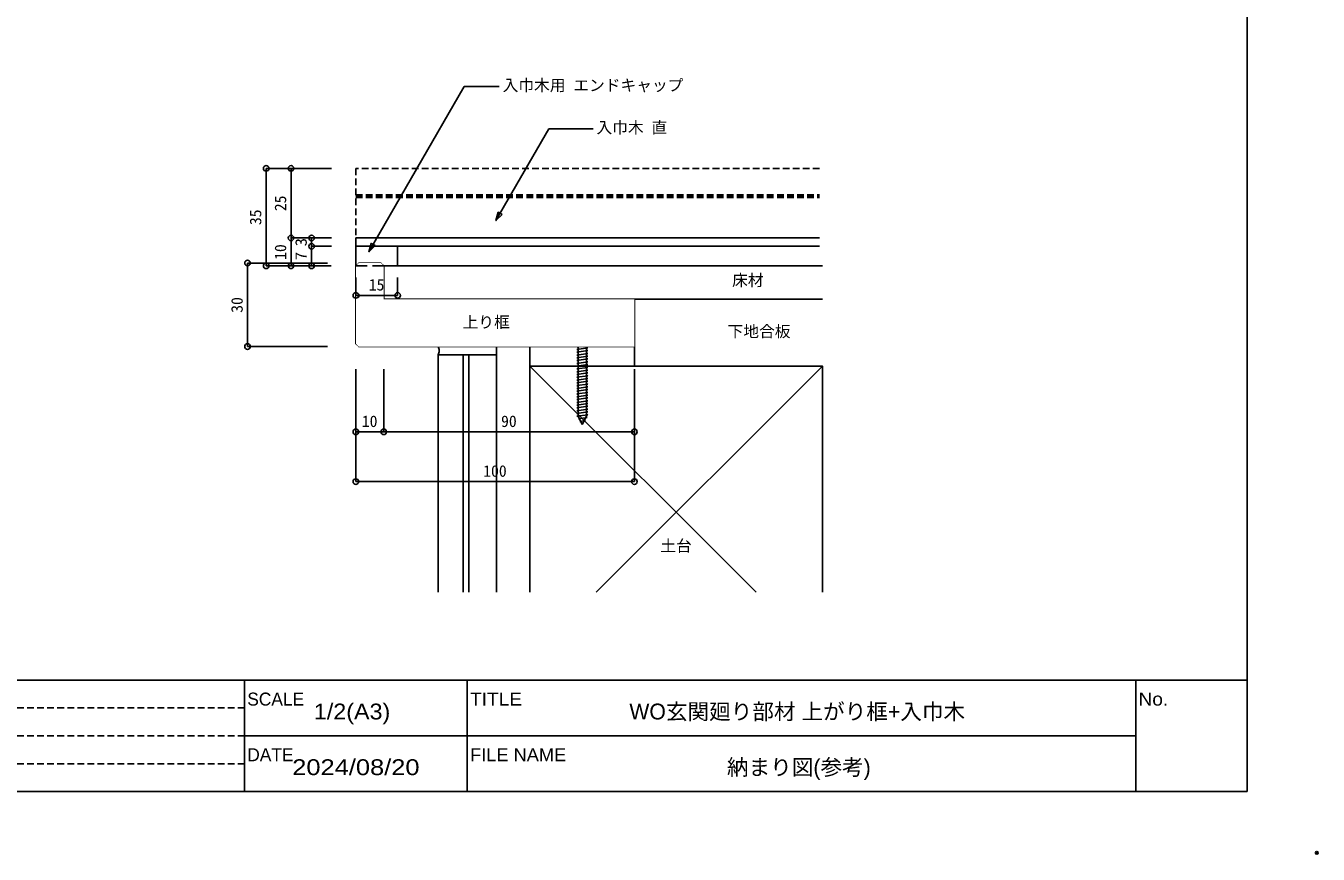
# Model space of a CAD drawing. Units: millimetres on the paper, with parts at other scales. Extents: x -210 to 210, y -149 to 149.
# Drawn here: x -21.8 to 210.2, y -148.8 to 0 of the extents above; entities that cross this region are included whole.
import ezdxf
from ezdxf.enums import TextEntityAlignment as Align

# ---------------------------------------------------------------- set-up
doc = ezdxf.new("R2010")
doc.units = ezdxf.units.MM
doc.header["$PDMODE"] = 32
doc.header["$PDSIZE"] = 0.5
doc.linetypes.add('DASHED1', pattern=[1.8, 1.2, -0.6])
doc.linetypes.add('DASHED2', pattern=[3, 2, -1])
for name, color, linetype in [('0-0', 7, 'Continuous'), ('1-0', 7, 'Continuous'), ('2-0', 4, 'Continuous'), ('2-1', 5, 'DASHED2'), ('3-0', 6, 'Continuous')]:
    doc.layers.add(name, color=color, linetype=linetype)
doc.styles.add('メイリオ', font='')
doc.styles.add('ＭＳ ゴシック', font='')
doc.styles.get('メイリオ').set_extended_font_data('メイリオ')
doc.styles.get('ＭＳ ゴシック').set_extended_font_data('MS Gothic')

msp = doc.modelspace()

# ---------------------------------------------------------------- linework, layer by layer
at = {"layer": '0-0', "color": 2}
for p, q in [((197.5, -137.5), (197.5, 137.5)), ((-197.5, -117.5), (197.5, -117.5)), ((-197.5, -137.5), (197.5, -137.5))]:
    msp.add_line(p, q, dxfattribs=at)
at = {"layer": '0-0'}
for p, q in [((-57.5, -117.5), (17.5, -117.5)), ((17.5, -137.5), (17.5, -117.5)), ((17.5, -127.5), (17.5, -117.5)), ((17.5, -117.5), (57.5, -117.5)), ((57.5, -127.5), (57.5, -117.5)), ((57.5, -117.5), (177.5, -117.5)), ((57.5, -127.5), (57.5, -117.5)), ((177.5, -137.5), (177.5, -117.5)), ((177.5, -117.5), (197.5, -117.5)), ((177.5, -127.5), (177.5, -117.5)), ((197.5, -137.5), (197.5, -117.5)), ((17.5, -127.5), (57.5, -127.5)), ((17.5, -137.5), (17.5, -127.5)), ((17.5, -127.5), (57.5, -127.5)), ((57.5, -127.5), (177.5, -127.5)), ((57.5, -137.5), (57.5, -127.5)), ((57.5, -127.5), (177.5, -127.5)), ((57.5, -137.5), (57.5, -127.5)), ((177.5, -137.5), (177.5, -127.5)), ((-57.5, -137.5), (17.5, -137.5)), ((17.5, -137.5), (57.5, -137.5)), ((57.5, -137.5), (177.5, -137.5)), ((177.5, -137.5), (197.5, -137.5))]:
    msp.add_line(p, q, dxfattribs=at)
at = {"layer": '0-0', "linetype": 'DASHED1'}
for p, q in [((-57.5, -122.5), (17.5, -122.5)), ((-57.5, -127.5), (17.5, -127.5)), ((-57.5, -132.5), (17.5, -132.5))]:
    msp.add_line(p, q, dxfattribs=at)
at = {"layer": '0-0'}
msp.add_point((210, -148.5), dxfattribs=at)
at = {"layer": '1-0', "color": 6, "linetype": 'DASHED1'}
for p, q in [((37.5, -30.345), (120.75, -30.345)), ((37.5, -30.595), (120.75, -30.595)), ((37.5, -30.845), (120.75, -30.845))]:
    msp.add_line(p, q, dxfattribs=at)
at = {"layer": '1-0'}
for p, q in [((37.5, -43.095), (37.5, -39.595)), ((37.5, -39.595), (45, -39.595)), ((45, -43.095), (45, -39.595)), ((37.5, -43.095), (45, -43.095)), ((76.575, -49.095), (77.375, -50.47)), ((79.675, -49.095), (76.575, -49.095)), ((77.375, -50.47), (78.875, -50.47)), ((77.375, -70.079), (77.375, -50.47)), ((79.675, -49.095), (78.875, -50.47)), ((80.007, -49.152), (79.949, -49.095)), ((68.75, -61.095), (68.75, -57.595)), ((68.75, -57.595), (87.5, -57.595)), ((79.113, -57.327), (77.138, -57.612)), ((77.4, -57.682), (77.138, -57.612)), ((79.113, -57.827), (77.138, -58.112)), ((79.113, -57.327), (78.85, -57.257)), ((79.113, -57.827), (78.85, -57.757)), ((87.5, -61.095), (87.5, -57.595)), ((77.4, -58.182), (77.138, -58.112)), ((79.113, -58.327), (77.138, -58.612)), ((77.4, -58.682), (77.138, -58.612)), ((79.113, -58.827), (77.138, -59.112)), ((77.4, -59.182), (77.138, -59.112)), ((79.113, -59.327), (77.138, -59.612)), ((77.4, -59.682), (77.138, -59.612)), ((79.113, -59.827), (77.138, -60.112)), ((77.4, -60.182), (77.138, -60.112)), ((79.113, -58.327), (78.85, -58.257)), ((79.113, -58.827), (78.85, -58.757)), ((79.113, -59.327), (78.85, -59.257)), ((79.113, -59.827), (78.85, -59.757)), ((79.113, -60.327), (78.85, -60.257)), ((68.75, -61.095), (87.5, -61.095)), ((68.75, -61.095), (109.348, -101.693)), ((79.113, -60.327), (77.138, -60.612)), ((77.4, -60.682), (77.138, -60.612)), ((79.113, -60.827), (77.138, -61.112)), ((77.4, -61.182), (77.138, -61.112)), ((79.113, -61.327), (77.138, -61.612)), ((77.4, -61.682), (77.138, -61.612)), ((79.113, -61.827), (77.138, -62.112)), ((77.4, -62.182), (77.138, -62.112)), ((79.113, -62.327), (77.138, -62.612)), ((77.4, -62.682), (77.138, -62.612)), ((79.113, -60.827), (78.85, -60.757)), ((79.113, -61.327), (78.85, -61.257)), ((79.113, -61.827), (78.85, -61.757)), ((79.113, -62.327), (78.85, -62.257)), ((80.652, -101.693), (121.25, -61.095)), ((79.113, -62.827), (77.138, -63.112)), ((77.4, -63.182), (77.138, -63.112)), ((79.113, -63.327), (77.138, -63.612)), ((77.4, -63.682), (77.138, -63.612)), ((79.113, -63.827), (77.138, -64.112)), ((77.4, -64.182), (77.138, -64.112)), ((79.113, -64.327), (77.138, -64.612)), ((77.4, -64.682), (77.138, -64.612)), ((79.113, -64.827), (77.138, -65.112)), ((79.113, -62.827), (78.85, -62.757)), ((79.113, -63.327), (78.85, -63.257)), ((79.113, -63.827), (78.85, -63.757)), ((79.113, -64.327), (78.85, -64.257)), ((79.113, -64.827), (78.85, -64.757)), ((77.4, -65.182), (77.138, -65.112)), ((79.113, -65.327), (77.138, -65.612)), ((77.4, -65.682), (77.138, -65.612)), ((79.113, -65.827), (77.138, -66.112)), ((77.4, -66.182), (77.138, -66.112)), ((79.113, -66.327), (77.138, -66.612)), ((77.4, -66.682), (77.138, -66.612)), ((79.113, -66.827), (77.138, -67.112)), ((77.4, -67.182), (77.138, -67.112)), ((79.113, -65.327), (78.85, -65.257)), ((79.113, -65.827), (78.85, -65.757)), ((79.113, -66.327), (78.85, -66.257)), ((79.113, -66.827), (78.85, -66.757)), ((79.113, -67.327), (78.85, -67.257)), ((79.113, -67.327), (77.138, -67.612)), ((77.4, -67.682), (77.138, -67.612)), ((79.113, -67.827), (77.138, -68.112)), ((77.4, -68.182), (77.138, -68.112)), ((79.113, -68.327), (77.138, -68.612)), ((77.4, -68.682), (77.138, -68.612)), ((79.113, -68.827), (77.138, -69.112)), ((77.4, -69.182), (77.138, -69.112)), ((79.113, -69.327), (77.138, -69.612)), ((79.113, -67.827), (78.85, -67.757)), ((79.113, -68.327), (78.85, -68.257)), ((79.113, -68.827), (78.85, -68.757)), ((79.113, -69.327), (78.85, -69.257)), ((77.4, -69.682), (77.138, -69.612)), ((79.113, -69.827), (77.138, -70.112)), ((77.4, -70.182), (77.138, -70.112)), ((78.125, -71.595), (77.375, -70.079)), ((79.029, -70.338), (77.439, -70.573)), ((77.701, -70.644), (77.439, -70.573)), ((78.717, -70.878), (77.707, -71.039)), ((77.97, -71.109), (77.707, -71.039)), ((78.717, -70.878), (78.455, -70.807)), ((79.029, -70.338), (78.766, -70.268)), ((79.113, -69.827), (78.85, -69.757))]:
    msp.add_line(p, q, dxfattribs=at)
at = {"layer": '1-0', "color": 6, "linetype": 'DASHED1'}
msp.add_lwpolyline([(120.75, -25.595), (37.5, -25.595), (37.5, -38.095), (120.75, -38.095)], dxfattribs=at)
at = {"layer": '1-0'}
for points in [[(120.75, -39.595), (37.5, -39.595), (37.5, -38.095), (120.75, -38.095)], [(120.75, -43.095), (37.5, -43.095), (37.5, -39.595), (120.75, -39.595)], [(121.25, -43.095), (42.5, -43.095), (42.5, -49.095), (121.25, -49.095)], [(78.125, -71.595), (78.875, -70.079), (78.875, -50.47)], [(121.25, -49.095), (87.5, -49.095), (87.5, -61.095), (121.25, -61.11)], [(62.75, -101.693), (62.75, -57.595), (68.75, -57.595), (68.75, -101.693)], [(52.25, -101.693), (52.25, -59.095), (56.75, -59.095), (56.75, -101.693)], [(56.75, -101.693), (56.75, -59.095), (57.75, -59.095), (57.75, -101.693)], [(62.75, -101.693), (62.75, -59.095), (57.75, -59.095), (57.75, -101.693)], [(68.75, -101.693), (68.75, -61.095), (121.25, -61.095), (121.25, -101.693)]]:
    msp.add_lwpolyline(points, dxfattribs=at)
for points in [[(37.5, -43.095), (37.5, -57.095), (38, -57.595), (87.5, -57.595), (87.5, -49.095), (42.5, -49.095), (42.5, -43.095), (42, -42.595), (38, -42.595)], [(52.25, -57.595), (52.334, -57.771), (52.396, -57.957), (52.433, -58.149), (52.445, -58.345), (52.433, -58.54), (52.396, -58.732), (52.334, -58.918), (52.25, -59.095), (62.75, -59.095), (62.75, -57.595)]]:
    msp.add_lwpolyline(points, close=True, dxfattribs=at)
at = {"layer": '2-0'}
for p, q in [((31.898, -25.595), (21.389, -25.595)), ((21.389, -43.095), (21.389, -25.595)), ((33.102, -25.595), (25.856, -25.595)), ((25.856, -38.095), (25.856, -25.595)), ((33.102, -38.095), (25.856, -38.095)), ((31.898, -38.095), (25.856, -38.095)), ((25.856, -43.095), (25.856, -38.095)), ((33.102, -38.095), (29.552, -38.095)), ((29.552, -38.095), (29.552, -39.595)), ((33.036, -39.595), (29.552, -39.595)), ((29.552, -43.095), (29.552, -39.595)), ((33.102, -39.595), (29.552, -39.595)), ((32.398, -42.595), (18.051, -42.595)), ((18.051, -42.595), (18.051, -57.595)), ((31.898, -43.095), (21.389, -43.095)), ((31.898, -43.095), (25.856, -43.095)), ((33.036, -43.095), (29.552, -43.095)), ((32.398, -57.595), (18.051, -57.595)), ((37.5, -61.659), (37.5, -72.914)), ((37.5, -61.659), (37.5, -81.847)), ((42.5, -61.659), (42.5, -72.914)), ((42.5, -61.659), (42.5, -72.914)), ((87.5, -61.659), (87.5, -72.914)), ((87.5, -61.659), (87.5, -81.847)), ((42.5, -72.914), (37.5, -72.914)), ((42.5, -72.914), (87.5, -72.914)), ((37.5, -81.847), (87.5, -81.847))]:
    msp.add_line(p, q, dxfattribs=at)
for centre in [(21.389, -25.595), (25.856, -25.595), (25.856, -38.095), (25.856, -38.095), (29.552, -38.095), (29.552, -39.595), (29.552, -39.595), (18.051, -42.595), (21.389, -43.095), (25.856, -43.095), (29.552, -43.095), (18.051, -57.595), (37.5, -72.914), (42.5, -72.914), (42.5, -72.914), (87.5, -72.914), (37.5, -81.847), (87.5, -81.847)]:
    msp.add_circle(centre, 0.5, dxfattribs=at)
at = {"layer": '3-0'}
for points in [[(63.251, -10.913), (56.955, -10.913), (39.835, -40.565)], [(80.106, -18.5), (72.168, -18.5), (62.651, -34.985)]]:
    msp.add_lwpolyline(points, dxfattribs=at)
for points in [[(63.749, -33.886), (62.651, -34.985), (63.053, -33.484)], [(40.934, -39.467), (39.835, -40.565), (40.237, -39.064)]]:
    msp.add_lwpolyline(points, close=True, dxfattribs=at)

# ---------------------------------------------------------------- texts
at = {"layer": '0-0', "style": 'メイリオ'}
for s, height, p in [('SCALE', 2.328, (18, -122.763)), ('WO玄関廻り部材 上がり框+入巾木', 2.845, (86.597, -125.41)), ('DATE', 2.328, (18, -132.762)), ('納まり図(参考)', 2.845, (104.114, -135.41))]:
    msp.add_text(s, height=height, dxfattribs=at).set_placement(p, align=Align.BOTTOM_LEFT)
for s, height, width, p in [('TITLE', 2.328, 1.1, (58, -122.763)), ('No.', 2.328, 1.1, (178, -122.763)), ('1/2(A3)', 2.845, 1.1, (29.954, -125.41)), ('FILE NAME', 2.328, 1.05, (58, -132.762)), ('2024/08/20', 2.845, 1.2, (26.077, -135.41))]:
    msp.add_text(s, height=height, dxfattribs=dict(at, width=width)).set_placement(p, align=Align.BOTTOM_LEFT)
at = {"layer": '2-0', "style": 'ＭＳ ゴシック'}
for s, p in [('25', (25.606, -33.284)), ('35', (21.139, -35.784)), ('10', (25.606, -42.034)), ('30', (17.801, -51.534))]:
    msp.add_text(s, height=2.069, rotation=90, dxfattribs=at).set_placement(p, align=Align.BOTTOM_LEFT)
at = {"layer": '2-0', "style": 'ＭＳ ゴシック', "width": 1.05}
for s, p in [('3', (29.302, -39.578)), ('7', (29.302, -42.078))]:
    msp.add_text(s, height=2.069, rotation=90, dxfattribs=at).set_placement(p, align=Align.BOTTOM_LEFT)
at = {"layer": '2-0', "style": 'ＭＳ ゴシック'}
for s, p in [('10', (38.561, -72.664)), ('90', (63.561, -72.664)), ('100', (60.355, -81.597))]:
    msp.add_text(s, height=2.069, dxfattribs=at).set_placement(p, align=Align.BOTTOM_LEFT)
at = {"layer": '3-0', "color": 7, "style": 'ＭＳ ゴシック'}
for s, p in [('入巾木用 エンドキャップ', (63.846, -12.324)), ('入巾木 直', (80.701, -19.911)), ('床材', (105.051, -47.328)), ('下地合板', (104.232, -56.514)), ('土台', (92.15, -95.036))]:
    msp.add_text(s, height=2.069, dxfattribs=at).set_placement(p, align=Align.BOTTOM_LEFT)

# ---------------------------------------------------------------- next in the draw order: wipeouts: each hides what was drawn before it
msp.add_wipeout([(42, -42.595), (42.5, -49.095), (42.5, -43.095), (42.5, -43.095)])

# ---------------------------------------------------------------- next in the draw order: wipeouts: each hides what was drawn before it
msp.add_wipeout([(38, -57.595), (42.5, -49.095), (42, -42.595), (42, -42.595)])

# ---------------------------------------------------------------- next in the draw order: wipeouts: each hides what was drawn before it
msp.add_wipeout([(42.5, -49.095), (87.5, -57.595), (87.5, -49.095), (87.5, -49.095)])

# ---------------------------------------------------------------- next in the draw order: wipeouts: each hides what was drawn before it
msp.add_wipeout([(38, -57.595), (87.5, -57.595), (42.5, -49.095), (42.5, -49.095)])

# ---------------------------------------------------------------- next in the draw order: linework, layer by layer
at = {"layer": '2-0'}
msp.add_line((45, -45.197), (45, -48.402), dxfattribs=at)
msp.add_circle((45, -48.402), 0.5, dxfattribs=at)

# ---------------------------------------------------------------- next in the draw order: texts
at = {"layer": '3-0', "color": 7, "style": 'ＭＳ ゴシック'}
msp.add_text('上り框', height=2.069, dxfattribs=at).set_placement((56.658, -54.856), align=Align.BOTTOM_LEFT)

# ---------------------------------------------------------------- next in the draw order: wipeouts: each hides what was drawn before it
msp.add_wipeout([(38, -42.595), (38, -57.595), (42, -42.595), (42, -42.595)])

# ---------------------------------------------------------------- next in the draw order: texts
at = {"layer": '2-0', "style": 'ＭＳ ゴシック'}
msp.add_text('15', height=2.069, dxfattribs=at).set_placement((39.811, -48.152), align=Align.BOTTOM_LEFT)

# ---------------------------------------------------------------- next in the draw order: wipeouts: each hides what was drawn before it
msp.add_wipeout([(37.5, -57.095), (38, -57.595), (38, -42.595), (38, -42.595)])

# ---------------------------------------------------------------- next in the draw order: wipeouts: each hides what was drawn before it
msp.add_wipeout([(37.5, -43.095), (37.5, -57.095), (38, -42.595), (38, -42.595)])

# ---------------------------------------------------------------- next in the draw order: linework, layer by layer
at = {"layer": '2-0'}
for p, q in [((37.5, -45.197), (37.5, -48.402)), ((37.5, -48.402), (45, -48.402))]:
    msp.add_line(p, q, dxfattribs=at)
msp.add_circle((37.5, -48.402), 0.5, dxfattribs=at)
at = {"layer": '2-1'}
msp.add_line((37.5, -43.095), (42.5, -43.095), dxfattribs=at)

doc.saveas('drawing.dxf')
